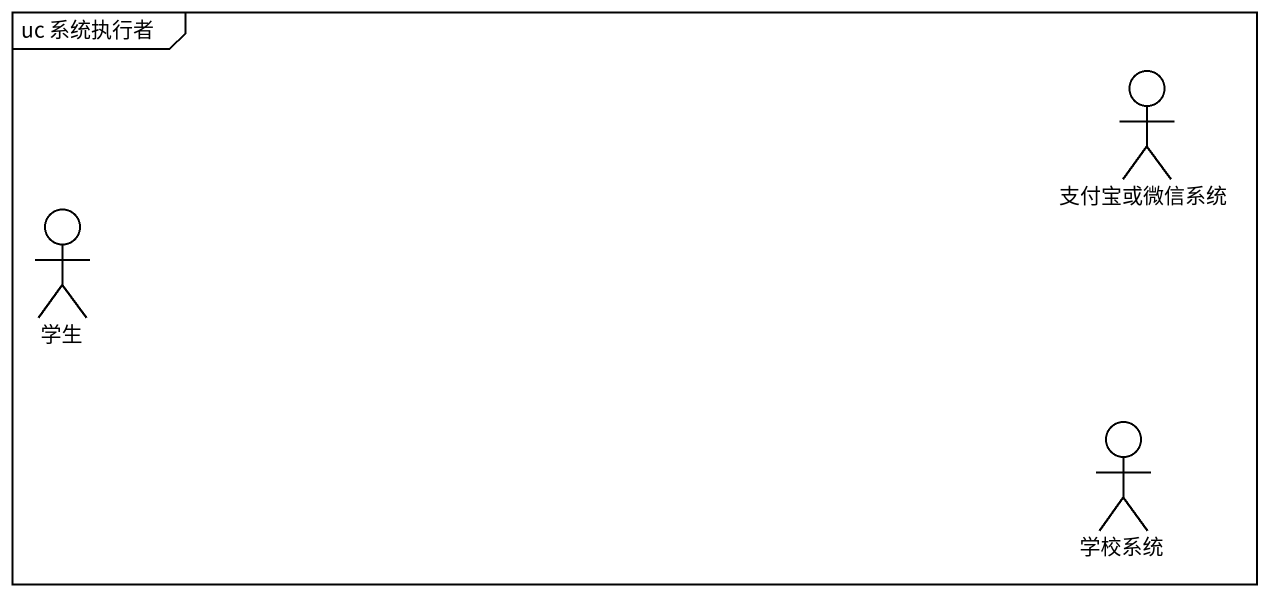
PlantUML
@startuml
mainframe uc 系统执行者
actor 支付宝或微信系统
actor 学生
actor 学校系统
@enduml
